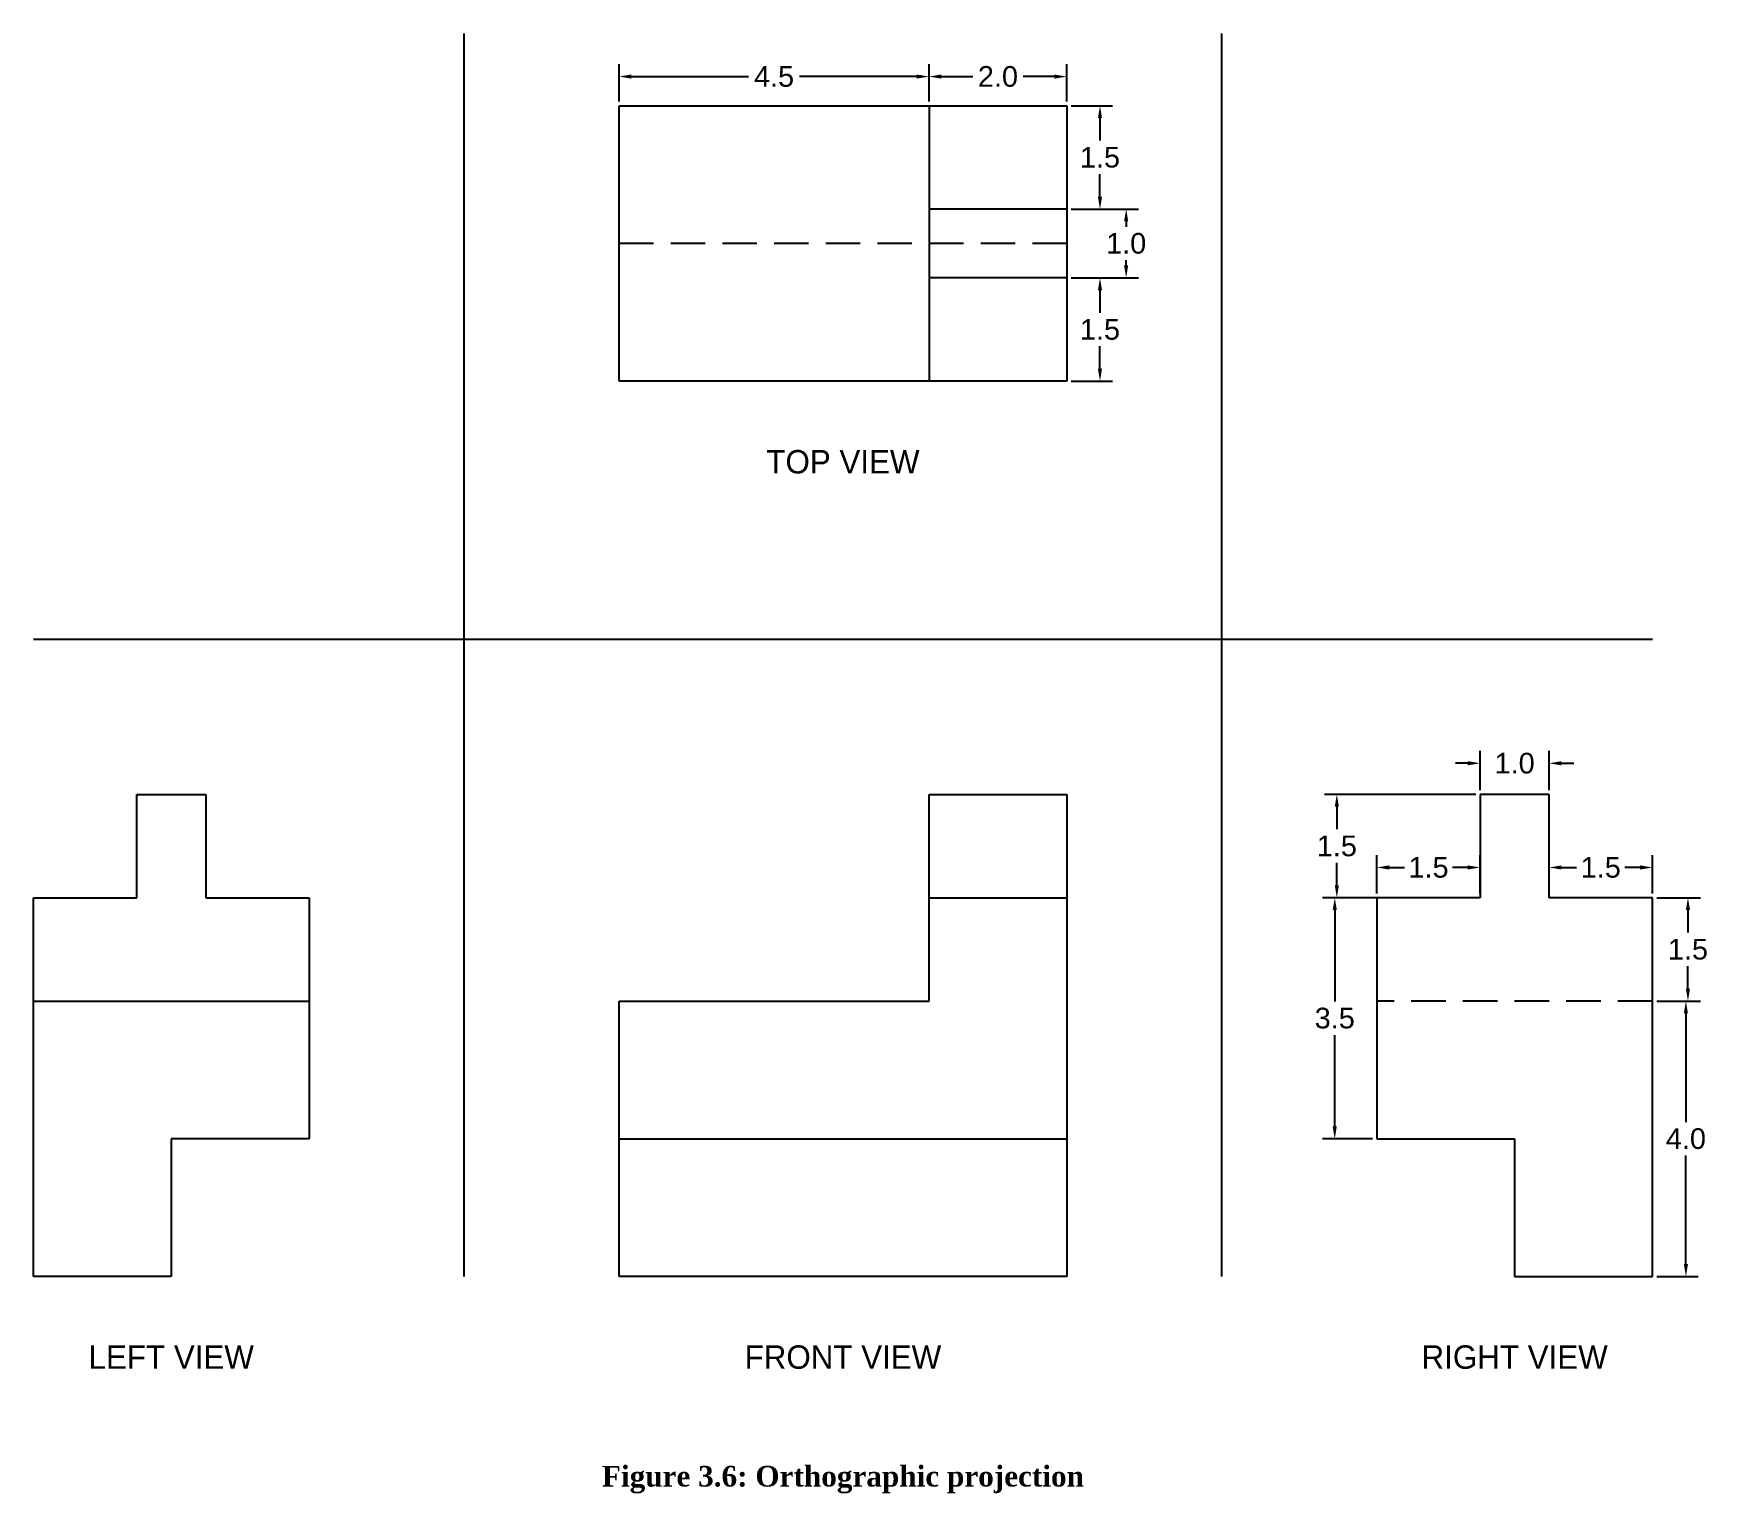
# Model space of a CAD drawing. Header units: inches. Extents: x 14.9 to 39.1, y 5.5 to 26.7.
import ezdxf

# ---------------------------------------------------------------- set-up
doc = ezdxf.new("R2010")
doc.units = ezdxf.units.IN
doc.header["$MEASUREMENT"] = 0
doc.linetypes.add('HIDDENX2', pattern=[0.75, 0.5, -0.25])
doc.layers.add('Layer2', color=7, linetype='HIDDENX2')
doc.styles.get("Standard").update_dxf_attribs({"font": 'arial.ttf'})
doc.dimstyles.get("Standard").update_dxf_attribs({"dimtxt": 0.3, "dimasz": 0.18, "dimexe": 0.18, "dimexo": 0.0625, "dimgap": 0.09, "dimtad": 0, "dimtih": 1, "dimtoh": 1, "dimdec": 1, "dimzin": 0, "dimdsep": 46, "dimtxsty": 'Standard', "dimcen": 0.09, "dimadec": 0, "dimazin": 0, "dimtfac": 1, "dimtdec": 1, "dimtofl": 0, "dimtmove": 0, "dimatfit": 3, "dimfxl": 1, "dimtolj": 1, "dimtzin": 0, "dimarcsym": 0})

# ---------------------------------------------------------------- blocks, each defined once
blk = doc.blocks.new('*D7')
at = {"color": 0, "lineweight": -2, "transparency": 16777216}
for p, q in [((23.35, 25.685), (23.35, 26.226)), ((23.53, 26.046), (25.23, 26.046)), ((27.67, 26.046), (25.971, 26.046)), ((27.85, 25.685), (27.85, 26.226))]:
    blk.add_line(p, q, dxfattribs=at)
at = {"color": 0, "transparency": 16777216}
for points in [[(23.53, 26.076), (23.53, 26.016), (23.35, 26.046)], [(27.67, 26.076), (27.67, 26.016), (27.85, 26.046)]]:
    blk.add_solid(points, dxfattribs=at)
at = {"layer": 'Defpoints', "color": 0, "transparency": 16777216}
for p in [(27.85, 26.046), (23.35, 25.623), (27.85, 25.623)]:
    blk.add_point(p, dxfattribs=at)
at = {"color": 0, "transparency": 16777216, "insert": (25.6, 26.046), "char_height": 0.3, "attachment_point": 5}
blk.add_mtext('\\A1;4.5', dxfattribs=at)
blk = doc.blocks.new('*D8')
at = {"color": 0, "lineweight": -2, "transparency": 16777216}
for p, q in [((27.85, 25.685), (27.85, 26.226)), ((28.03, 26.046), (28.485, 26.046)), ((29.67, 26.046), (29.215, 26.046)), ((29.85, 25.685), (29.85, 26.226))]:
    blk.add_line(p, q, dxfattribs=at)
at = {"color": 0, "transparency": 16777216}
for points in [[(28.03, 26.076), (28.03, 26.016), (27.85, 26.046)], [(29.67, 26.076), (29.67, 26.016), (29.85, 26.046)]]:
    blk.add_solid(points, dxfattribs=at)
at = {"layer": 'Defpoints', "color": 0, "transparency": 16777216}
for p in [(29.85, 26.046), (27.85, 25.623), (29.85, 25.623)]:
    blk.add_point(p, dxfattribs=at)
at = {"color": 0, "transparency": 16777216, "insert": (28.85, 26.046), "char_height": 0.3, "attachment_point": 5}
blk.add_mtext('\\A1;2.0', dxfattribs=at)
blk = doc.blocks.new('*D10')
at = {"color": 0, "lineweight": -2, "transparency": 16777216}
for p, q in [((29.913, 25.623), (30.511, 25.623)), ((30.331, 25.443), (30.331, 25.116)), ((30.331, 24.303), (30.331, 24.629)), ((29.913, 24.123), (30.511, 24.123))]:
    blk.add_line(p, q, dxfattribs=at)
at = {"color": 0, "transparency": 16777216}
for points in [[(30.301, 25.443), (30.361, 25.443), (30.331, 25.623)], [(30.301, 24.303), (30.361, 24.303), (30.331, 24.123)]]:
    blk.add_solid(points, dxfattribs=at)
at = {"layer": 'Defpoints', "color": 0, "transparency": 16777216}
for p in [(29.85, 25.623), (29.85, 24.123), (30.331, 24.123)]:
    blk.add_point(p, dxfattribs=at)
at = {"color": 0, "transparency": 16777216, "insert": (30.331, 24.873), "char_height": 0.3, "attachment_point": 5}
blk.add_mtext('\\A1;1.5', dxfattribs=at)
blk = doc.blocks.new('*D11')
at = {"color": 0, "lineweight": -2, "transparency": 16777216}
for p, q in [((29.913, 24.123), (30.891, 24.123)), ((30.711, 23.943), (30.711, 23.866)), ((30.711, 23.303), (30.711, 23.379)), ((29.913, 23.123), (30.891, 23.123))]:
    blk.add_line(p, q, dxfattribs=at)
at = {"color": 0, "transparency": 16777216}
for points in [[(30.681, 23.943), (30.741, 23.943), (30.711, 24.123)], [(30.681, 23.303), (30.741, 23.303), (30.711, 23.123)]]:
    blk.add_solid(points, dxfattribs=at)
at = {"layer": 'Defpoints', "color": 0, "transparency": 16777216}
for p in [(29.85, 24.123), (29.85, 23.123), (30.711, 23.123)]:
    blk.add_point(p, dxfattribs=at)
at = {"color": 0, "transparency": 16777216, "insert": (30.711, 23.623), "char_height": 0.3, "attachment_point": 5}
blk.add_mtext('\\A1;1.0', dxfattribs=at)
blk = doc.blocks.new('*D12')
at = {"color": 0, "lineweight": -2, "transparency": 16777216}
for p, q in [((29.913, 23.123), (30.511, 23.123)), ((30.331, 22.943), (30.331, 22.616)), ((30.331, 21.803), (30.331, 22.129)), ((29.913, 21.623), (30.511, 21.623))]:
    blk.add_line(p, q, dxfattribs=at)
at = {"color": 0, "transparency": 16777216}
for points in [[(30.301, 22.943), (30.361, 22.943), (30.331, 23.123)], [(30.301, 21.803), (30.361, 21.803), (30.331, 21.623)]]:
    blk.add_solid(points, dxfattribs=at)
at = {"layer": 'Defpoints', "color": 0, "transparency": 16777216}
for p in [(29.85, 23.123), (29.85, 21.623), (30.331, 21.623)]:
    blk.add_point(p, dxfattribs=at)
at = {"color": 0, "transparency": 16777216, "insert": (30.331, 22.373), "char_height": 0.3, "attachment_point": 5}
blk.add_mtext('\\A1;1.5', dxfattribs=at)
blk = doc.blocks.new('*D13')
at = {"color": 0, "lineweight": -2, "transparency": 16777216}
for p, q in [((34.288, 14.123), (33.559, 14.123)), ((33.739, 13.943), (33.739, 12.616)), ((33.739, 10.803), (33.739, 12.129)), ((34.288, 10.623), (33.559, 10.623))]:
    blk.add_line(p, q, dxfattribs=at)
at = {"color": 0, "transparency": 16777216}
for points in [[(33.709, 13.943), (33.769, 13.943), (33.739, 14.123)], [(33.709, 10.803), (33.769, 10.803), (33.739, 10.623)]]:
    blk.add_solid(points, dxfattribs=at)
at = {"layer": 'Defpoints', "color": 0, "transparency": 16777216}
for p in [(33.739, 14.123), (34.35, 14.123), (34.35, 10.623)]:
    blk.add_point(p, dxfattribs=at)
at = {"color": 0, "transparency": 16777216, "insert": (33.739, 12.373), "char_height": 0.3, "attachment_point": 5}
blk.add_mtext('\\A1;3.5', dxfattribs=at)
blk = doc.blocks.new('*D14')
at = {"color": 0, "lineweight": -2, "transparency": 16777216}
for p, q in [((34.35, 14.185), (34.35, 14.742)), ((35.85, 14.185), (35.85, 14.742)), ((34.53, 14.562), (34.75, 14.562)), ((35.67, 14.562), (35.45, 14.562))]:
    blk.add_line(p, q, dxfattribs=at)
at = {"color": 0, "transparency": 16777216}
for points in [[(34.53, 14.592), (34.53, 14.532), (34.35, 14.562)], [(35.67, 14.592), (35.67, 14.532), (35.85, 14.562)]]:
    blk.add_solid(points, dxfattribs=at)
at = {"layer": 'Defpoints', "color": 0, "transparency": 16777216}
for p in [(35.85, 14.562), (34.35, 14.123), (35.85, 14.123)]:
    blk.add_point(p, dxfattribs=at)
at = {"color": 0, "transparency": 16777216, "insert": (35.1, 14.562), "char_height": 0.3, "attachment_point": 5}
blk.add_mtext('\\A1;1.5', dxfattribs=at)
blk = doc.blocks.new('*D15')
at = {"color": 0, "lineweight": -2, "transparency": 16777216}
for p, q in [((35.788, 15.623), (33.589, 15.623)), ((33.769, 15.443), (33.769, 15.116)), ((33.769, 14.303), (33.769, 14.629)), ((35.788, 14.123), (33.589, 14.123))]:
    blk.add_line(p, q, dxfattribs=at)
at = {"color": 0, "transparency": 16777216}
for points in [[(33.739, 15.443), (33.799, 15.443), (33.769, 15.623)], [(33.739, 14.303), (33.799, 14.303), (33.769, 14.123)]]:
    blk.add_solid(points, dxfattribs=at)
at = {"layer": 'Defpoints', "color": 0, "transparency": 16777216}
for p in [(35.85, 15.623), (33.769, 14.123), (35.85, 14.123)]:
    blk.add_point(p, dxfattribs=at)
at = {"color": 0, "transparency": 16777216, "insert": (33.769, 14.873), "char_height": 0.3, "attachment_point": 5}
blk.add_mtext('\\A1;1.5', dxfattribs=at)
blk = doc.blocks.new('*D16')
at = {"color": 0, "lineweight": -2, "transparency": 16777216}
for p, q in [((35.67, 16.075), (35.49, 16.075)), ((35.85, 15.685), (35.85, 16.255)), ((36.85, 15.685), (36.85, 16.255)), ((37.03, 16.075), (37.21, 16.075))]:
    blk.add_line(p, q, dxfattribs=at)
at = {"color": 0, "transparency": 16777216}
for points in [[(35.67, 16.105), (35.67, 16.045), (35.85, 16.075)], [(37.03, 16.105), (37.03, 16.045), (36.85, 16.075)]]:
    blk.add_solid(points, dxfattribs=at)
at = {"layer": 'Defpoints', "color": 0, "transparency": 16777216}
for p in [(36.85, 16.075), (35.85, 15.623), (36.85, 15.623)]:
    blk.add_point(p, dxfattribs=at)
at = {"color": 0, "transparency": 16777216, "insert": (36.35, 16.075), "char_height": 0.3, "attachment_point": 5}
blk.add_mtext('\\A1;1.0', dxfattribs=at)
blk = doc.blocks.new('*D17')
at = {"color": 0, "lineweight": -2, "transparency": 16777216}
for p, q in [((36.85, 14.185), (36.85, 14.742)), ((38.35, 14.185), (38.35, 14.742)), ((37.03, 14.562), (37.25, 14.562)), ((38.17, 14.562), (37.95, 14.562))]:
    blk.add_line(p, q, dxfattribs=at)
at = {"color": 0, "transparency": 16777216}
for points in [[(37.03, 14.592), (37.03, 14.532), (36.85, 14.562)], [(38.17, 14.592), (38.17, 14.532), (38.35, 14.562)]]:
    blk.add_solid(points, dxfattribs=at)
at = {"layer": 'Defpoints', "color": 0, "transparency": 16777216}
for p in [(38.35, 14.562), (36.85, 14.123), (38.35, 14.123)]:
    blk.add_point(p, dxfattribs=at)
at = {"color": 0, "transparency": 16777216, "insert": (37.6, 14.562), "char_height": 0.3, "attachment_point": 5}
blk.add_mtext('\\A1;1.5', dxfattribs=at)
blk = doc.blocks.new('*D18')
at = {"color": 0, "lineweight": -2, "transparency": 16777216}
for p, q in [((38.413, 14.123), (39.046, 14.123)), ((38.866, 13.943), (38.866, 13.616)), ((38.866, 12.803), (38.866, 13.129)), ((38.413, 12.623), (39.046, 12.623))]:
    blk.add_line(p, q, dxfattribs=at)
at = {"color": 0, "transparency": 16777216}
for points in [[(38.836, 13.943), (38.896, 13.943), (38.866, 14.123)], [(38.836, 12.803), (38.896, 12.803), (38.866, 12.623)]]:
    blk.add_solid(points, dxfattribs=at)
at = {"layer": 'Defpoints', "color": 0, "transparency": 16777216}
for p in [(38.35, 14.123), (38.35, 12.623), (38.866, 12.623)]:
    blk.add_point(p, dxfattribs=at)
at = {"color": 0, "transparency": 16777216, "insert": (38.866, 13.373), "char_height": 0.3, "attachment_point": 5}
blk.add_mtext('\\A1;1.5', dxfattribs=at)
blk = doc.blocks.new('*D19')
at = {"color": 0, "lineweight": -2, "transparency": 16777216}
for p, q in [((38.413, 12.623), (39.016, 12.623)), ((38.836, 12.443), (38.836, 10.866)), ((38.836, 8.803), (38.836, 10.379)), ((38.413, 8.623), (39.016, 8.623))]:
    blk.add_line(p, q, dxfattribs=at)
at = {"color": 0, "transparency": 16777216}
for points in [[(38.806, 12.443), (38.866, 12.443), (38.836, 12.623)], [(38.806, 8.803), (38.866, 8.803), (38.836, 8.623)]]:
    blk.add_solid(points, dxfattribs=at)
at = {"layer": 'Defpoints', "color": 0, "transparency": 16777216}
for p in [(38.35, 12.623), (38.35, 8.623), (38.836, 8.623)]:
    blk.add_point(p, dxfattribs=at)
at = {"color": 0, "transparency": 16777216, "insert": (38.836, 10.623), "char_height": 0.3, "attachment_point": 5}
blk.add_mtext('\\A1;4.0', dxfattribs=at)

msp = doc.modelspace()

# ---------------------------------------------------------------- linework, layer by layer
for p, q in [((21.1, 8.623), (21.1, 26.672)), ((32.1, 8.623), (32.1, 26.672)), ((23.35, 23.623), (23.35, 25.623)), ((23.35, 25.623), (27.85, 25.623)), ((27.85, 25.623), (29.85, 25.623)), ((27.85, 25.623), (27.85, 21.623)), ((29.85, 25.623), (29.85, 24.123)), ((29.85, 24.123), (27.85, 24.123)), ((29.85, 24.123), (29.85, 23.123)), ((23.35, 21.623), (23.35, 23.623)), ((29.85, 23.123), (27.85, 23.123)), ((29.85, 23.123), (29.85, 21.623)), ((29.85, 21.623), (23.35, 21.623)), ((29.85, 21.623), (29.85, 21.623)), ((38.35, 17.873), (14.85, 17.873)), ((16.35, 14.123), (16.35, 15.623)), ((16.35, 15.623), (17.35, 15.623)), ((17.35, 15.623), (17.35, 14.123)), ((27.85, 14.123), (27.85, 15.623)), ((27.85, 15.623), (29.85, 15.623)), ((29.85, 15.623), (29.85, 8.623)), ((29.85, 15.623), (29.85, 15.623)), ((36.85, 15.623), (35.85, 15.623)), ((35.85, 15.623), (35.85, 14.123)), ((36.85, 14.123), (36.85, 15.623)), ((14.85, 12.623), (14.85, 14.123)), ((14.85, 14.123), (16.35, 14.123)), ((17.35, 14.123), (18.85, 14.123)), ((18.85, 14.123), (18.85, 10.623)), ((18.85, 14.123), (18.85, 14.123)), ((27.85, 12.623), (27.85, 14.123)), ((27.85, 14.123), (29.85, 14.123)), ((34.35, 14.123), (34.35, 10.623)), ((35.85, 14.123), (34.35, 14.123)), ((34.35, 14.123), (34.35, 14.123)), ((38.35, 14.123), (36.85, 14.123)), ((38.35, 12.623), (38.35, 14.123)), ((14.85, 8.623), (14.85, 12.623)), ((14.85, 12.623), (18.85, 12.623)), ((23.35, 10.623), (23.35, 12.623)), ((23.35, 12.623), (27.85, 12.623)), ((38.35, 8.623), (38.35, 12.623)), ((18.85, 10.623), (16.85, 10.623)), ((16.85, 10.623), (16.85, 8.623)), ((23.35, 8.623), (23.35, 10.623)), ((23.35, 10.623), (29.85, 10.623)), ((34.35, 10.623), (36.35, 10.623)), ((36.35, 10.623), (36.35, 8.623)), ((16.85, 8.623), (14.85, 8.623)), ((29.85, 8.623), (23.35, 8.623)), ((36.35, 8.623), (38.35, 8.623))]:
    msp.add_line(p, q)
at = {"layer": 'Layer2'}
for p, q in [((29.85, 23.623), (23.35, 23.623)), ((38.35, 12.623), (34.35, 12.623))]:
    msp.add_line(p, q, dxfattribs=at)

# ---------------------------------------------------------------- texts
at = {"attachment_point": 1}
for s, width, insert, char_height in [('\\pxqc;{\\Ftxt|c0;TOP VIEW}', 6.5, (23.35, 20.623), 0.34), ('\\pxqc;{\\Ftxt|c0;LEFT VIEW}', 4, (14.85, 7.623), 0.34), ('\\pxqc;{\\Ftxt|c0;FRONT VIEW}', 6.5, (23.35, 7.623), 0.34), ('\\pxqc;{\\Ftxt|c0;RIGHT VIEW}', 4, (34.35, 7.623), 0.34), ('\\pxqc;{\\fTimes New Roman|b1|i0|c0|p18;Figure 3.6: Orthographic projection}', 23.5, (14.85, 5.873), 0.3)]:
    msp.add_mtext_dynamic_manual_height_columns(s, width=width, gutter_width=1, heights=[0], dxfattribs=dict(at, insert=insert, char_height=char_height))

# ---------------------------------------------------------------- dimensions: what is measured, and where the dimension line sits
for base, p1, p2, picture, middle in [((27.85, 26.046), (23.35, 25.623), (27.85, 25.623), '*D7', (25.6, 26.046)), ((29.85, 26.046), (27.85, 25.623), (29.85, 25.623), '*D8', (28.85, 26.046)), ((36.85, 16.075), (35.85, 15.623), (36.85, 15.623), '*D16', (36.35, 16.075)), ((35.85, 14.562), (34.35, 14.123), (35.85, 14.123), '*D14', (35.1, 14.562)), ((38.35, 14.562), (36.85, 14.123), (38.35, 14.123), '*D17', (37.6, 14.562))]:
    dim = msp.add_linear_dim(base=base, p1=p1, p2=p2, dimstyle='Standard')
    dim.commit()
    dim.dimension.update_dxf_attribs({"geometry": picture, "text_midpoint": middle})
for base, p1, p2, picture, middle in [((30.331, 24.123), (29.85, 25.623), (29.85, 24.123), '*D10', (30.331, 24.873)), ((30.331, 21.623), (29.85, 23.123), (29.85, 21.623), '*D12', (30.331, 22.373)), ((33.769, 14.123), (35.85, 15.623), (35.85, 14.123), '*D15', (33.769, 14.873)), ((33.739, 14.123), (34.35, 10.623), (34.35, 14.123), '*D13', (33.739, 12.373)), ((38.866, 12.623), (38.35, 14.123), (38.35, 12.623), '*D18', (38.866, 13.373)), ((38.836, 8.623), (38.35, 12.623), (38.35, 8.623), '*D19', (38.836, 10.623))]:
    dim = msp.add_linear_dim(base=base, p1=p1, p2=p2, angle=90, dimstyle='Standard')
    dim.commit()
    dim.dimension.update_dxf_attribs({"geometry": picture, "text_midpoint": middle})
dim = msp.add_linear_dim(base=(30.711, 23.123), p1=(29.85, 24.123), p2=(29.85, 23.123), angle=90, dimstyle='Standard')
dim.commit()
dim.dimension.update_dxf_attribs({"geometry": '*D11', "text_midpoint": (30.711, 23.623), "dimtype": 160})

doc.saveas('drawing.dxf')
